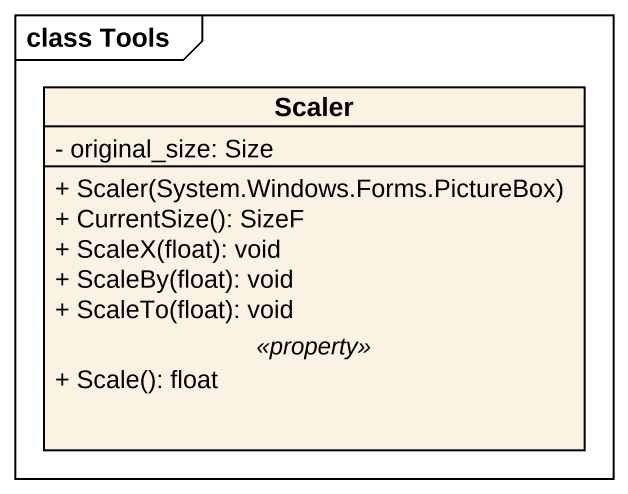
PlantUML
@startuml
mainframe class Tools
hide circle
hide empty members
skinparam classAttributeIconSize 0
class Scaler {
  - original_size: Size
  --
  + Scaler(System.Windows.Forms.PictureBox)
  + CurrentSize(): SizeF
  + ScaleX(float): void
  + ScaleBy(float): void
  + ScaleTo(float): void
  .. <<property>> ..
  + Scale(): float
}
@enduml
